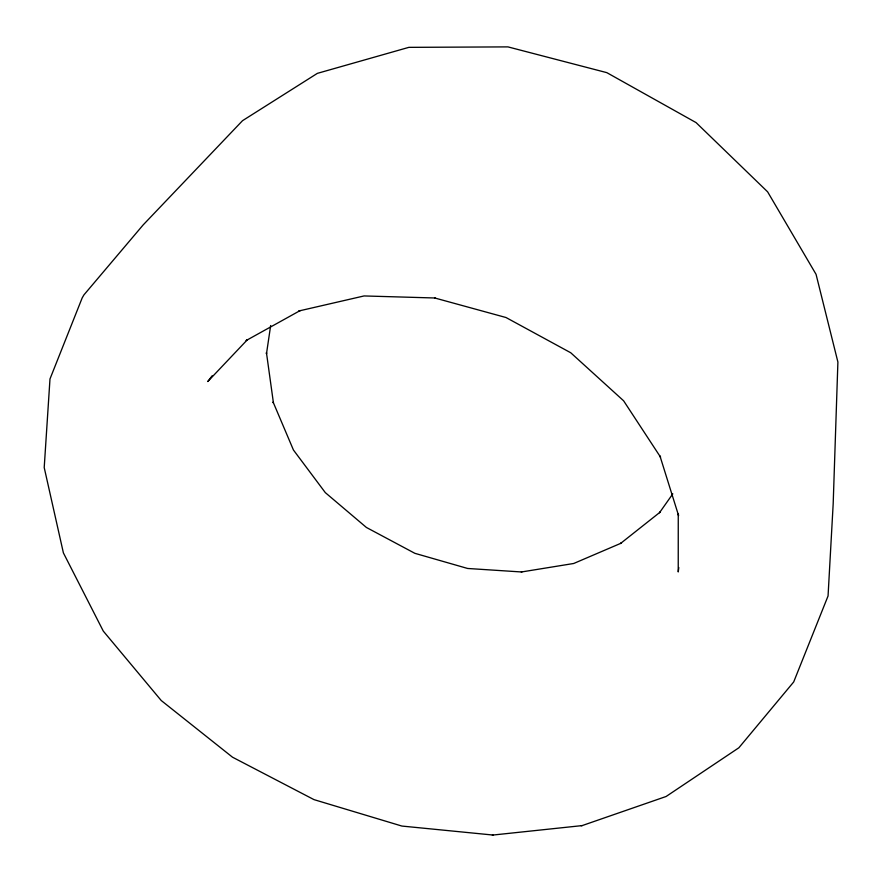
<?xml version="1.0" encoding="UTF-8"?>
<svg xmlns="http://www.w3.org/2000/svg" width="882" height="882" viewBox="0 0 882 882"><rect width="100%" height="100%" fill="white"/><g stroke="black" fill="none" stroke-linecap="round" stroke-linejoin="round"><path stroke-width="1.32" d="M270.664 325.524L266.485 353.781L266.441 352.602L273.442 402.997L273.1 402.038L293.43 449.996L325.304 492.619L366.405 527.458L414.871 553.323L467.636 568.471L521.868 571.988L521.295 571.999L573.708 563.488L621.479 543.036L620.542 543.477L660.364 511.946L659.482 512.751L672.812 493.843M678.787 567.545L678.236 571.955L678.258 513.941L678.567 515.507L659.957 455.972L660.563 457.174L623.607 400.792L570.731 352.756L506.003 317.52L434.583 297.94L435.135 297.995L364.079 295.944L298.866 310.971L300.189 310.552L246.078 340.573L247.423 339.68L207.777 381.542L212.143 375.787M492.343 835.111L582.131 825.607L666.086 796.501L738.862 747.782L793.701 681.951L828.055 595.978L833.181 503.809L837.9 362.039L816.059 274.335L767.616 191.824L696.074 122.598L606.816 72.644L507.955 46.889L408.851 47.352L317.366 73.36L242.506 120.702L143.127 224.954L83.911 294.919L82.191 297.895L49.987 378.951L44.21 467.559L63.394 552.893L103.293 631.104L161.252 700.54L232.506 757.197L313.981 799.621L401.894 826.059L493.038 835.045M581.117 825.706L582.131 825.607"/></g></svg>
